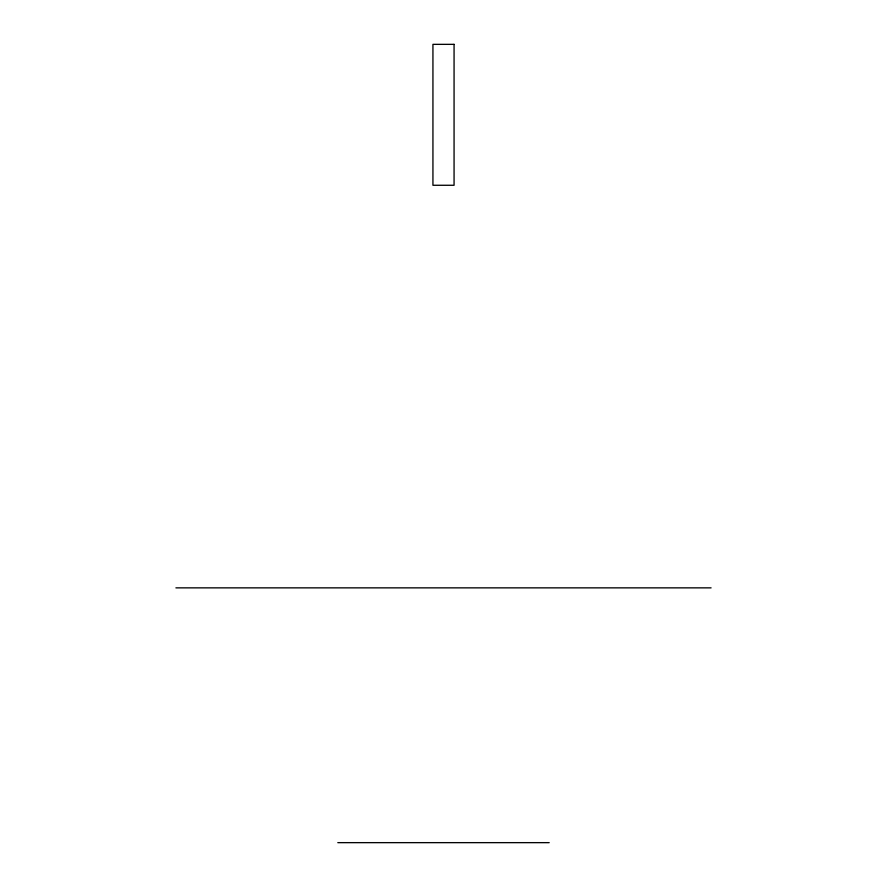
<?xml version="1.0" encoding="UTF-8"?>
<svg xmlns="http://www.w3.org/2000/svg" width="887" height="887" viewBox="0 0 887 887"><rect width="100%" height="100%" fill="white"/><g stroke="black" fill="none" stroke-linecap="round" stroke-linejoin="round"><path stroke-width="1.33" d="M175.914 587.859L711.086 587.859M337.803 842.65L549.197 842.65M454.066 44.35L432.934 44.35L432.934 185.272L454.066 185.272L454.066 44.35"/></g></svg>
